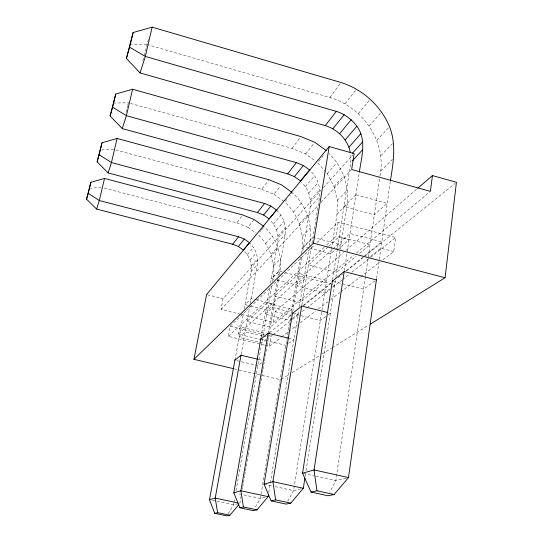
<?xml version="1.0" encoding="UTF-8"?>
<svg xmlns="http://www.w3.org/2000/svg" width="543" height="543" viewBox="0 0 543 543"><rect width="100%" height="100%" fill="white"/><g stroke="black" fill="none" stroke-linecap="round" stroke-linejoin="round"><path stroke-width="0.41" stroke-dasharray="2.71 2.04" d="M379.964 176.061C387.003 141.771 362.738 107.046 329.913 97.496L147.513 44.648M350.893 154.952L350.764 162.683L332.601 279.625M340.251 249.033L347.174 204.188L347.432 189.955L343.963 175.769L337.02 162.561L329.289 153.689M287.647 501.243L293.58 490.594L337.013 214.241L337.305 200.36L333.965 186.534L327.232 173.665L326.16 172.436M311.974 243.345L319.61 196.715C321.001 186.765 316.827 176.774 309.598 169.973M302.838 251.11L310.175 207.026C311.39 197.964 308.125 188.584 301.575 182.217M309.388 245.762C313.739 226.546 306.883 206.035 292.473 192.724L289.901 195.813M301.161 253.852C305.471 235.085 298.854 215.001 284.763 201.989M278.002 276.319L285.292 234.209C286.636 225.243 282.991 216.162 276.455 210.005M279.346 274.738C283.331 257.362 277.222 238.757 264.19 226.696M272.545 281.43C276.502 264.427 270.584 246.176 257.816 234.359M270.55 283.154L277.663 242.545C278.817 234.427 276.054 225.922 270.176 220.18M250.337 303.51L257.328 264.76C258.617 256.601 255.38 248.273 249.42 242.66M244.248 308.886L251.029 271.643C252.142 264.237 249.692 256.432 244.323 251.171M382.958 259.778L393.709 251.585L395.63 237.542L338.187 222.182L316.834 242.755M376.618 278.321L390.369 180.88M365.391 276.638L335.852 480.555L329.845 492.141M365.514 275.803L379.842 176.896M344.323 270.733L359.161 173.095M305.132 476.557L305.519 474.046M306.042 470.7L335.377 280.609M335.893 277.269L340.149 249.692M326.703 244.927L335.981 236.3L338.187 222.182M301.833 305.207L311.424 246.671M268.785 492.467L298.854 309.761M299.397 306.456L308.695 249.936M300.605 257.158L260.355 498.474L254.497 508.465M292.731 311.845L301.922 256.642M268.154 333.219L277.48 279.353M239.857 503.341L241.011 496.675M242.3 489.175L242.592 487.505M242.735 486.671L243.312 483.338M243.454 482.503L244.608 475.838M244.75 475.003L245.327 471.67M245.47 470.835L248.063 455.835M248.205 455.007L249.359 448.335M249.502 447.5L250.079 444.167M250.221 443.339L251.375 436.667M251.518 435.832L252.095 432.5M252.237 431.671L252.814 428.332M252.957 427.504L254.11 420.832M254.253 420.004L254.83 416.664M254.972 415.836L257.565 400.829M257.708 400.001L258.855 393.329M259.004 392.501L259.574 389.161M259.724 388.333L260.871 381.661M261.02 380.833L261.59 377.494M261.74 376.666L262.31 373.333M262.459 372.498L262.887 369.993M263.029 369.165L263.606 365.826M263.755 364.998L264.326 361.665M264.468 360.837L267.061 345.83M267.204 345.022L268.357 338.33M268.493 337.536L268.928 335.038M269.07 334.203L278.627 278.892M241.459 314.485L273.333 322.332L275.179 311.621L343.576 252.441M265.262 345.3L269.369 346.291L271.106 336.185L272.43 335.133M233.843 503.164L233.551 504.834L227.259 515.164M233.992 502.329L234.719 498.155M236.029 490.634L262.466 339.178M263.043 335.873L271.968 284.729M261.02 337.576L269.756 287.702M261.57 336.368L261.991 333.965L263.613 332.621L240.936 327.09L239.436 328.467L238.411 334.094L260.199 339.382M241.153 354.396L250.18 304.345M234.909 360.172L243.508 312.958M264.441 345.097L228.331 336.368L230.212 326.221L246.074 310.942M240.637 314.282L221.021 309.449L223.064 298.677L321.218 190.009M142.904 60.707L143.854 56.635M144.044 55.82L148.673 38.132M126.064 112.462L127.578 106.014M127.768 105.206L128.331 102.79L292.093 148.402L305.607 153.968L315.578 161.142M104.168 188.068L236.775 222.874L242.185 215.591M101.582 149.936L113.677 149.379L261.712 189.303L268.378 180.337M292.093 148.402L299.919 137.874M329.913 97.496L340.536 83.194M236.775 222.874L247.954 227.327L254.11 219.494M261.712 189.303L273.95 194.245L280.392 186.045M305.607 153.968L314.261 142.945M344.995 103.849L356.581 89.106M259.941 231.8L261.007 230.524M261.536 229.886L263.66 227.334M285.279 201.372L286.819 199.519M323.377 155.597L317.574 162.574L325.624 171.819M358.394 113.541L369.878 99.742M247.309 254.633L253.493 247.384M273.462 223.974L280.948 215.198M305.363 186.582L314.614 175.735M250.024 260.022L256.276 252.889M276.468 229.865L284.043 221.232M308.736 193.084L318.096 182.414M265.717 243.508L272.281 236.056M293.458 212.014L301.392 203.007M327.232 173.665L337.02 162.561M369.267 125.949L380.555 113.134M251.294 265.819L257.586 258.814M277.901 236.198L285.523 227.714M310.379 200.048L319.8 189.561M323.492 187.498L352.991 154.836M251.029 271.643L257.328 264.76M277.663 242.545L285.292 234.209M310.175 207.026L319.61 196.715M271.14 254.185L277.84 246.97M299.464 223.689L307.569 214.96M333.965 186.534L343.963 175.769M376.917 140.291L388.978 127.3M221.021 309.449L318.137 205.41M321.028 202.308L351.09 170.108M273.72 265.697L280.5 258.733M302.376 236.253L310.582 227.822M337.305 200.36L347.432 189.955M380.819 155.644L392.467 143.678M273.265 277.297L280.059 270.577M301.989 248.891L310.209 240.753M337.013 214.241L347.174 204.188M380.691 171.031L392.392 159.466M246.685 310.352L314.397 245.103M228.331 336.368L324.225 247.228M328.176 246.814L308.424 264.991L336.667 272.281L356.283 256.079M328.793 246.25L339.287 236.592L370.014 244.737L358.896 253.914M238.411 334.094L332.431 249.305M333.063 248.735L349.984 233.476L381.756 241.927L363.382 256.785M337.78 249.732L349.027 239.755L335.981 236.3M346.135 250.228L417.085 188.835M273.333 322.332L353.826 255.224M356.418 253.058L429.771 191.903M269.538 332.676L291.191 315.164M303.008 305.607L330.565 283.317M346.319 270.584L362.724 257.314M303.768 305.519L330.748 283.745M337.99 277.901L342.592 274.188M346.543 270.998L455.122 183.364M266.077 339.423L261.835 342.789L239.076 337.284L245.226 331.827L262.887 336.124M291.937 318.87L290.064 320.356L265.12 314.187L272.6 307.548L291.774 312.327M292.562 318.374L298.168 313.915L294.971 313.121M329.689 288.862L324.66 292.867L297.055 285.856L306.354 277.609L330.667 283.826M332.832 286.365L334.719 284.865L331.481 284.037M370.604 256.35L380.874 248.185L393.709 251.585M273.088 334.61L289.65 321.497M292.297 319.393L299.587 313.623M302.234 311.526L306.211 308.376M306.87 307.854L330.056 289.487M332.703 287.39L341.975 280.045M342.64 279.516L349.264 274.269M351.912 272.172L395.63 237.542M269.369 346.291L280.792 337.59M281.464 337.074L288.184 331.956M288.856 331.447L297.598 324.789M300.286 322.739L315.741 310.969M318.429 308.919L327.843 301.752M330.531 299.709L339.938 292.541M340.61 292.025L360.104 277.181M360.776 276.672L380.263 261.828M261.821 362.751L257.85 365.622L236.551 360.559M288.584 343.4L293.96 339.518L289.12 338.337M325.671 316.583L320.322 320.451L299.831 315.354M328.345 314.648L330.348 313.196L328.712 312.788M375.043 280.874L363.579 289.168L332.364 281.165M281.288 379.347L289.188 374.446M292.059 372.661L319.359 355.733M322.23 353.948L331.569 348.158M332.289 347.71L368.208 325.427M238.282 503.714L233.551 504.834L211.987 500.273M264.998 497.374L260.355 498.474L237.155 493.512M300.89 488.856L293.58 490.594L273.075 486.148M346.122 478.118L335.852 480.555L314.73 475.906M89.174 188.292L100.876 187.484M113.216 103.048L128.331 102.79M129.838 44.071L146.698 44.411M264.054 484.193L272.253 485.971M303.354 473.401L313.915 475.722M234.372 368.88L280.568 379.795M258.807 359.486L262.853 360.45M263.688 336.321L266.097 336.904M260.728 339.239L285.896 345.341M230.212 326.221L264.563 334.59M268.649 335.588L271.106 336.185M292.453 313.521L299.01 315.15M207.358 294.781L223.064 298.677M275.179 311.621L291.265 315.612M247.425 305.275L245.015 304.671L251.239 298.501L254.524 299.322M250.642 306.069L267.516 310.257L274.249 304.243L255.346 299.526M273.821 279.183L271.357 278.559L278.912 271.066L282.17 271.9M277.106 280.018L295.996 284.817L304.161 277.527L285.428 272.735M309.191 248.07L303.591 246.603L312.958 237.311L340.923 244.683L330.809 253.717L309.992 248.273M247.954 227.327L255.841 232.947M273.95 194.245L284.084 201.501M355.862 194.774L343.943 206.598L374.351 214.824L387.2 203.34L355.862 194.774M267.068 303.042L247.106 321.408L270.299 327.096L291.917 309.238L267.068 303.042M299.105 273.57L274.575 296.139L300.041 302.532L326.581 280.609L299.105 273.57"/><path stroke-width="0.81" d="M359.29 172.253C361.536 157.131 366.932 139.829 356.866 126.207C351.749 119.229 344.595 114.003 336.341 111.376L145.32 56.452L129.601 47.16L133.089 32.56L152.128 27.15L341.045 82.516C362.724 89.364 380.779 105.681 389.555 126.682C396.424 144.153 393.336 162.948 390.369 180.88M370.36 324.096L445.07 277.751L456.439 182.305L432.432 175.559L417.73 188.285M432.432 175.559L430.416 191.36L351.667 169.491L354.131 153.574L329.187 146.576L206.578 294.584L193.953 359.33L233.544 368.683M332.472 280.459L302.539 473.218L311.071 492.087L327.965 495.759L334.135 494.53L348.491 477.555L376.496 279.163M376.394 279.896L344.194 271.568L314.051 469.939L316.956 490.797L334.135 494.53M292.602 312.632L264.054 484.193L271.12 500.884L286.066 504.08L290.817 503.137L303.327 488.279L304.874 478.234M327.891 312.585L301.698 306.021L272.919 481.661L275.647 499.886L290.817 503.137M193.953 359.33L313.399 243.196L329.187 146.576M260.878 338.391L233.843 492.806L239.843 507.766L253.248 510.603L257.015 509.857L268.099 496.635L268.514 494.137M268.127 333.375L240.882 490.797L243.434 506.979L257.015 509.857M241.024 355.108L215.225 498.107L217.614 512.66L229.906 515.239L238.811 504.596M229.906 515.239L226.845 515.85L214.695 513.305L209.503 499.743L234.983 359.778M152.128 27.15L145.32 56.452L140.053 72.932L325.25 125.596C337.542 129.397 348.056 139.741 350.316 152.624M117.112 138.458L111.444 162.547L108.125 172.925L257.45 212.544L263.626 215.014L269.084 218.91L276.455 210.005L270.862 206.007L264.536 203.462L111.444 162.547L99.138 154.748L102.023 142.741L117.112 138.458L268.853 179.692L281.389 184.783L291.822 192.263M132.594 89.242L126.404 115.686L122.284 128.596L287.62 173.848L294.449 176.638L300.489 180.975L309.598 169.973L303.381 165.506L296.376 162.628L126.404 115.686L112.598 107.202L115.761 94.02L132.594 89.242L300.897 136.558L314.77 142.3L326.391 150.669M104.534 178.437L99.308 200.537L96.586 209.075L232.716 244.255L238.357 246.481L243.332 250.018L249.42 242.66L244.336 239.035L238.567 236.755L99.308 200.537L88.21 193.335L90.864 182.312L104.534 178.437L242.673 214.926L254.11 219.494L263.518 226.214M140.053 72.932L126.417 58.413L133.089 32.56M96.586 209.075L86.561 199.166L90.864 182.312M108.125 172.925L97.129 161.841L102.023 142.741M122.284 128.596L110.107 116.012L115.761 94.02M86.561 199.166L88.21 193.335M97.129 161.841L99.138 154.748M110.107 116.012L112.598 107.202M126.417 58.413L129.601 47.16M232.716 244.255L238.567 236.755M257.45 212.544L264.536 203.462M287.62 173.848L296.376 162.628M325.25 125.596L336.341 111.376M238.357 246.481L244.336 239.035M263.626 215.014L270.862 206.007M294.449 176.638L303.381 165.506M332.879 128.779L344.201 114.675M339.653 133.666L351.192 119.731M345.144 139.945L356.866 126.207M348.979 147.201L360.837 133.68M352.522 153.14L362.839 141.662M352.468 160.816L362.724 149.617M234.909 360.172L241.004 355.231L258 359.29M260.728 339.239L268.154 333.219L288.313 338.14M292.453 313.521L301.698 306.021M332.364 281.165L344.194 271.568M209.503 499.743L215.225 498.107L238.214 502.994M233.843 492.806L240.882 490.797L268.099 496.635M264.054 484.193L272.919 481.661L303.327 488.279M302.539 473.218L314.051 469.939L348.491 477.555M214.695 513.305L217.614 512.66M239.843 507.766L243.434 506.979M271.12 500.884L275.647 499.886M311.071 492.087L316.956 490.797M313.399 243.196L445.07 277.751"/></g></svg>
